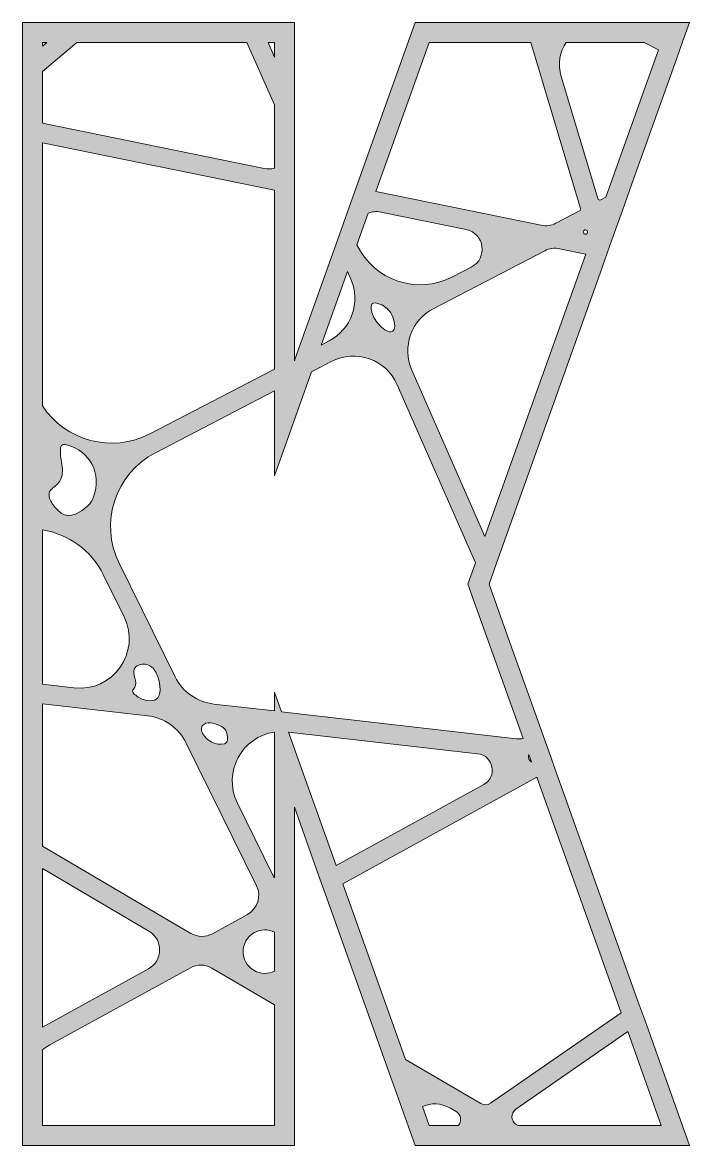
# Model space of a CAD drawing. Extents: x -1650 to 2650, y -4022 to 3022.
# Drawn here: x 918.3 to 1181.7, y 378.2 to 821.8 of the extents above; entities that cross this region are included whole.
import ezdxf

# ---------------------------------------------------------------- set-up
doc = ezdxf.new("R2010")
doc.units = 0
doc.header["$MEASUREMENT"] = 0
doc.layers.add('Layer 1', color=7, linetype='Continuous')

msp = doc.modelspace()

# ---------------------------------------------------------------- hatches: boundary and pattern name
at = {"layer": 'Layer 1', "true_color": 0xe6e7e8}
h = msp.add_hatch(color=254, dxfattribs=at)
h.dxf.hatch_style = 2
h.paths.add_polyline_path([(1161.36, 435.29), (1128.42, 527.5), (1126.9, 531.77), (1124.69, 537.94), (1122.44, 544.27), (1110.14, 578.69), (1102.53, 600), (1105.48, 608.26), (1146.38, 722.77), (1151.07, 735.93), (1155.21, 747.5), (1158.97, 758.02), (1176.54, 807.22), (1179.12, 814.46), (1181.73, 821.75), (1165.17, 821.75), (1131.25, 821.75), (1123.15, 821.75), (1116.71, 821.75), (1073.37, 821.75), (1050.11, 756.62), (1042.02, 733.96), (1025.98, 689.06), (1025.65, 688.14), (1025.65, 688.89), (1025.65, 753.87), (1025.65, 790.2), (1025.65, 821.75), (1011.81, 821.75), (1003.5, 821.75), (948.92, 821.75), (937.17, 821.75), (918.27, 821.75), (918.27, 805.68), (918.27, 795.69), (918.27, 783.66), (918.27, 775.89), (918.27, 685.69), (918.27, 668.44), (918.27, 640.98), (918.27, 621.73), (918.27, 561.28), (918.27, 553.62), (918.27, 501.09), (918.27, 492.26), (918.27, 420.72), (918.27, 406.99), (918.27, 381.71), (918.27, 378.25), (920.46, 378.25), (1025.65, 378.25), (1025.65, 429.21), (1025.65, 480.48), (1025.65, 511.86), (1035.25, 484.98), (1037.85, 477.73), (1059.01, 418.46), (1062.48, 408.75), (1066.15, 398.49), (1070.09, 387.44), (1073.37, 378.25), (1079.08, 378.25), (1092.45, 378.25), (1112.47, 378.25), (1127.5, 378.25), (1181.73, 378.25), (1164.01, 427.87)])
edge = h.paths.add_edge_path()
edge.add_spline(control_points=[(1118.1, 532.08), (1118.12, 532.29), (1118.16, 532.49), (1118.23, 532.67), (1118.23, 532.67), (1119.28, 529.75), (1119.28, 529.75), (1119.21, 529.79), (1119.15, 529.84), (1119.08, 529.89), (1118.44, 530.42), (1118.03, 531.25), (1118.1, 532.08)], knot_values=[0, 0, 0, 0, 1, 1, 1, 2, 2, 2, 3, 3, 3, 4, 4, 4, 4], degree=3, periodic=1)
edge = h.paths.add_edge_path()
edge.add_spline(control_points=[(1115.99, 538.96), (1115.17, 538.81), (1114.31, 538.78), (1113.41, 538.88), (1113.41, 538.88), (1020.54, 549.54), (1020.54, 549.54), (1020.54, 549.54), (1017.8, 557.23), (1017.8, 557.23), (1017.8, 557.23), (1017.8, 549.86), (1017.8, 549.86), (1017.8, 549.86), (993.87, 552.61), (993.87, 552.61), (987.26, 553.36), (981.48, 557.43), (978.54, 563.4), (978.54, 563.4), (956.44, 608.23), (956.44, 608.23), (948.55, 624.25), (954.92, 643.64), (970.78, 651.86), (970.78, 651.86), (1017.8, 676.24), (1017.8, 676.24), (1017.8, 676.24), (1017.8, 642.78), (1017.8, 642.78), (1017.8, 642.78), (1032.46, 683.85), (1032.46, 683.85), (1032.46, 683.85), (1040.22, 687.87), (1040.22, 687.87), (1049.93, 692.91), (1061.88, 688.69), (1066.28, 678.67), (1066.28, 678.67), (1097.15, 608.3), (1097.15, 608.3), (1097.15, 608.3), (1094.19, 600), (1094.19, 600), (1094.19, 600), (1115.99, 538.96), (1115.99, 538.96)], knot_values=[0, 0, 0, 0, 1, 1, 1, 2, 2, 2, 3, 3, 3, 4, 4, 4, 5, 5, 5, 6, 6, 6, 7, 7, 7, 8, 8, 8, 9, 9, 9, 10, 10, 10, 11, 11, 11, 12, 12, 12, 13, 13, 13, 14, 14, 14, 15, 15, 15, 16, 16, 16, 16], degree=3, periodic=1)
edge = h.paths.add_edge_path()
edge.add_spline(control_points=[(1017.8, 484.03), (1017.52, 484.4), (1017.29, 484.8), (1017.07, 485.22), (1017.07, 485.22), (1003.14, 513.5), (1003.14, 513.5), (997.08, 525.8), (1005.18, 539.72), (1017.8, 541.54), (1017.8, 541.54), (1017.8, 484.03), (1017.8, 484.03)], knot_values=[0, 0, 0, 0, 1, 1, 1, 2, 2, 2, 3, 3, 3, 4, 4, 4, 4], degree=3, periodic=1)
edge = h.paths.add_edge_path()
edge.add_spline(control_points=[(1017.8, 462.52), (1017.8, 462.52), (1017.8, 447.12), (1017.8, 447.12), (1015.41, 445.92), (1012.45, 445.8), (1009.65, 447.44), (1006.82, 449.1), (1005.41, 451.96), (1005.41, 454.83), (1005.41, 457.78), (1006.91, 460.72), (1009.86, 462.35), (1012.42, 463.76), (1015.38, 463.72), (1017.8, 462.52)], knot_values=[0, 0, 0, 0, 1, 1, 1, 2, 2, 2, 3, 3, 3, 4, 4, 4, 5, 5, 5, 5], degree=3, periodic=1)
edge = h.paths.add_edge_path()
edge.add_spline(control_points=[(998.08, 536.9), (994.75, 536.19), (991.04, 537.91), (989.43, 540.92), (989.08, 541.59), (988.81, 542.35), (988.96, 543.1), (989.18, 544.31), (990.43, 545.11), (991.66, 545.21), (992.88, 545.32), (994.09, 544.9), (995.23, 544.46), (996.32, 544.04), (997.47, 543.58), (998.2, 542.67), (999.12, 541.54), (1000.17, 537.35), (998.08, 536.9)], knot_values=[0, 0, 0, 0, 1, 1, 1, 2, 2, 2, 3, 3, 3, 4, 4, 4, 5, 5, 5, 6, 6, 6, 6], degree=3, periodic=1)
edge = h.paths.add_edge_path()
edge.add_spline(control_points=[(962.55, 566.66), (962.94, 567.37), (963.67, 567.85), (964.43, 568.11), (965.89, 568.61), (967.57, 568.4), (968.86, 567.55), (970.29, 566.6), (971.14, 564.99), (971.74, 563.37), (973.34, 559.02), (973.47, 552.24), (966.72, 554.16), (965.19, 554.6), (963.74, 555.37), (962.53, 556.42), (962.15, 556.75), (961.76, 557.17), (961.76, 557.69), (961.76, 558.29), (962.3, 558.73), (962.62, 559.24), (963.96, 561.41), (961.34, 564.42), (962.55, 566.66)], knot_values=[0, 0, 0, 0, 1, 1, 1, 2, 2, 2, 3, 3, 3, 4, 4, 4, 5, 5, 5, 6, 6, 6, 7, 7, 7, 8, 8, 8, 8], degree=3, periodic=1)
edge = h.paths.add_edge_path()
edge.add_spline(control_points=[(1054.83, 746.47), (1056.32, 747.05), (1058.01, 747.23), (1059.78, 746.87), (1059.78, 746.87), (1093.49, 739.97), (1093.49, 739.97), (1100.82, 738.46), (1102.19, 728.58), (1095.54, 725.13), (1095.54, 725.13), (1088.12, 721.28), (1088.12, 721.28), (1074.17, 714.06), (1057.07, 719.86), (1050.35, 733.93), (1050.35, 733.93), (1054.83, 746.47), (1054.83, 746.47)], knot_values=[0, 0, 0, 0, 1, 1, 1, 2, 2, 2, 3, 3, 3, 4, 4, 4, 5, 5, 5, 6, 6, 6, 6], degree=3, periodic=1)
edge = h.paths.add_edge_path()
edge.add_spline(control_points=[(1063.64, 699.58), (1062.82, 699.53), (1062.06, 699.96), (1061.4, 700.43), (1059.64, 701.67), (1058.16, 703.31), (1057.1, 705.19), (1056.14, 706.88), (1055.54, 709.01), (1056.38, 710.78), (1057.09, 711.13), (1057.93, 711.01), (1058.68, 710.79), (1060.72, 710.18), (1062.54, 708.84), (1063.7, 707.06), (1064.62, 705.66), (1066.82, 699.8), (1063.64, 699.58)], knot_values=[0, 0, 0, 0, 1, 1, 1, 2, 2, 2, 3, 3, 3, 4, 4, 4, 5, 5, 5, 6, 6, 6, 6], degree=3, periodic=1)
edge = h.paths.add_edge_path()
edge.add_spline(control_points=[(1100.88, 618.75), (1100.88, 618.75), (1072.05, 684.44), (1072.05, 684.44), (1068.05, 693.57), (1071.82, 704.26), (1080.68, 708.86), (1080.68, 708.86), (1124.53, 731.59), (1124.53, 731.59), (1126.33, 732.53), (1128.38, 732.81), (1130.36, 732.4), (1130.36, 732.4), (1140.71, 730.28), (1140.71, 730.28), (1140.71, 730.28), (1100.88, 618.75), (1100.88, 618.75)], knot_values=[0, 0, 0, 0, 1, 1, 1, 2, 2, 2, 3, 3, 3, 4, 4, 4, 5, 5, 5, 6, 6, 6, 6], degree=3, periodic=1)
edge = h.paths.add_edge_path()
edge.add_spline(control_points=[(1140.44, 738.11), (1140, 738.2), (1139.75, 738.58), (1139.75, 738.96), (1139.75, 739.27), (1139.9, 739.57), (1140.22, 739.73), (1140.34, 739.79), (1140.48, 739.83), (1140.62, 739.83), (1140.99, 739.83), (1141.33, 739.59), (1141.45, 739.21), (1141.64, 738.58), (1141.09, 737.97), (1140.44, 738.11)], knot_values=[0, 0, 0, 0, 1, 1, 1, 2, 2, 2, 3, 3, 3, 4, 4, 4, 5, 5, 5, 5], degree=3, periodic=1)
edge = h.paths.add_edge_path()
edge.add_spline(control_points=[(1163.77, 813.9), (1163.77, 813.9), (1169.51, 810.9), (1169.51, 810.9), (1169.51, 810.9), (1148.73, 752.71), (1148.73, 752.71), (1148.73, 752.71), (1146.74, 751.68), (1146.74, 751.68), (1146.25, 751.43), (1145.66, 751.68), (1145.5, 752.2), (1145.5, 752.2), (1131.04, 800.45), (1131.04, 800.45), (1129.54, 805.46), (1130.54, 810.22), (1133.04, 813.9), (1133.04, 813.9), (1163.77, 813.9), (1163.77, 813.9)], knot_values=[0, 0, 0, 0, 1, 1, 1, 2, 2, 2, 3, 3, 3, 4, 4, 4, 5, 5, 5, 6, 6, 6, 7, 7, 7, 7], degree=3, periodic=1)
edge = h.paths.add_edge_path()
edge.add_spline(control_points=[(1078.91, 813.9), (1078.91, 813.9), (1119.07, 813.9), (1119.07, 813.9), (1119.07, 813.9), (1138.72, 748.32), (1138.72, 748.32), (1138.84, 747.92), (1138.66, 747.49), (1138.28, 747.3), (1138.28, 747.3), (1128.96, 742.47), (1128.96, 742.47), (1127.17, 741.53), (1125.11, 741.25), (1123.14, 741.66), (1123.14, 741.66), (1057.89, 755.03), (1057.89, 755.03), (1057.89, 755.03), (1078.91, 813.9), (1078.91, 813.9)], knot_values=[0, 0, 0, 0, 1, 1, 1, 2, 2, 2, 3, 3, 3, 4, 4, 4, 5, 5, 5, 6, 6, 6, 7, 7, 7, 7], degree=3, periodic=1)
edge = h.paths.add_edge_path()
edge.add_spline(control_points=[(1046.61, 723.47), (1046.61, 723.47), (1047.96, 720.41), (1047.96, 720.41), (1051.97, 711.27), (1048.2, 700.58), (1039.34, 695.99), (1039.34, 695.99), (1036.22, 694.37), (1036.22, 694.37), (1036.22, 694.37), (1046.61, 723.47), (1046.61, 723.47)], knot_values=[0, 0, 0, 0, 1, 1, 1, 2, 2, 2, 3, 3, 3, 4, 4, 4, 4], degree=3, periodic=1)
h.paths.add_polyline_path([(1017.8, 813.9), (1017.8, 808.11), (1015.26, 813.9)])
h.paths.add_polyline_path([(926.13, 813.9), (927.93, 813.9), (926.13, 812.36)])
edge = h.paths.add_edge_path()
edge.add_spline(control_points=[(926.13, 802.37), (926.13, 802.37), (939.68, 813.9), (939.68, 813.9), (939.68, 813.9), (1006.95, 813.9), (1006.95, 813.9), (1006.95, 813.9), (1017.8, 789.16), (1017.8, 789.16), (1017.8, 789.16), (1017.8, 764.22), (1017.8, 764.22), (1016.52, 763.87), (1015.13, 763.8), (1013.67, 764.09), (1013.67, 764.09), (926.13, 782.05), (926.13, 782.05), (926.13, 782.05), (926.13, 802.37), (926.13, 802.37)], knot_values=[0, 0, 0, 0, 1, 1, 1, 2, 2, 2, 3, 3, 3, 4, 4, 4, 5, 5, 5, 6, 6, 6, 7, 7, 7, 7], degree=3, periodic=1)
edge = h.paths.add_edge_path()
edge.add_spline(control_points=[(1017.8, 755.48), (1017.8, 755.48), (1017.8, 684.81), (1017.8, 684.81), (1017.8, 684.81), (968.6, 659.31), (968.6, 659.31), (953.52, 651.49), (935.22, 656.52), (926.13, 670.34), (926.13, 670.34), (926.13, 774.28), (926.13, 774.28), (926.13, 774.28), (1017.8, 755.48), (1017.8, 755.48)], knot_values=[0, 0, 0, 0, 1, 1, 1, 2, 2, 2, 3, 3, 3, 4, 4, 4, 5, 5, 5, 5], degree=3, periodic=1)
edge = h.paths.add_edge_path()
edge.add_spline(control_points=[(933.97, 646.4), (933.72, 648.67), (933.11, 650.92), (933.26, 653.2), (933.31, 653.87), (933.47, 654.62), (934.05, 654.96), (934.53, 655.23), (935.13, 655.13), (935.66, 655), (944.91, 652.68), (949.74, 643.33), (946.37, 634.45), (945.25, 631.52), (943.51, 630.05), (940.87, 628.45), (936.14, 625.58), (933.21, 627.31), (930.05, 631.79), (929.18, 633.02), (928.44, 634.56), (928.88, 636), (929.42, 637.72), (931.34, 638.55), (932.52, 639.91), (934.01, 641.64), (934.21, 644.13), (933.97, 646.4)], knot_values=[0, 0, 0, 0, 1, 1, 1, 2, 2, 2, 3, 3, 3, 4, 4, 4, 5, 5, 5, 6, 6, 6, 7, 7, 7, 8, 8, 8, 9, 9, 9, 9], degree=3, periodic=1)
edge = h.paths.add_edge_path()
edge.add_spline(control_points=[(926.13, 621.4), (936.22, 619.75), (945.41, 613.41), (950.29, 603.52), (950.29, 603.52), (958.39, 587.06), (958.39, 587.06), (965.24, 573.16), (953.99, 557.18), (938.6, 558.95), (938.6, 558.95), (926.13, 560.38), (926.13, 560.38), (926.13, 560.38), (926.13, 621.4), (926.13, 621.4)], knot_values=[0, 0, 0, 0, 1, 1, 1, 2, 2, 2, 3, 3, 3, 4, 4, 4, 5, 5, 5, 5], degree=3, periodic=1)
edge = h.paths.add_edge_path()
edge.add_spline(control_points=[(926.13, 552.72), (926.13, 552.72), (967.66, 547.95), (967.66, 547.95), (974.27, 547.19), (980.05, 543.12), (982.99, 537.15), (982.99, 537.15), (1010.73, 480.87), (1010.73, 480.87), (1012.76, 476.75), (1011.19, 471.76), (1007.17, 469.55), (1007.17, 469.55), (993.26, 461.91), (993.26, 461.91), (990.61, 460.46), (987.39, 460.5), (984.78, 462.04), (984.78, 462.04), (926.13, 496.48), (926.13, 496.48), (926.13, 496.48), (926.13, 552.72), (926.13, 552.72)], knot_values=[0, 0, 0, 0, 1, 1, 1, 2, 2, 2, 3, 3, 3, 4, 4, 4, 5, 5, 5, 6, 6, 6, 7, 7, 7, 8, 8, 8, 8], degree=3, periodic=1)
edge = h.paths.add_edge_path()
edge.add_spline(control_points=[(926.13, 487.65), (926.13, 487.65), (968.2, 462.95), (968.2, 462.95), (973.94, 459.58), (973.82, 451.23), (967.99, 448.03), (967.99, 448.03), (926.13, 425.03), (926.13, 425.03), (926.13, 425.03), (926.13, 487.65), (926.13, 487.65)], knot_values=[0, 0, 0, 0, 1, 1, 1, 2, 2, 2, 3, 3, 3, 4, 4, 4, 4], degree=3, periodic=1)
edge = h.paths.add_edge_path()
edge.add_spline(control_points=[(1017.8, 386.1), (1017.8, 386.1), (926.13, 386.1), (926.13, 386.1), (926.13, 386.1), (926.13, 416.08), (926.13, 416.08), (927.06, 416.78), (928.06, 417.4), (929.11, 417.99), (929.11, 417.99), (984.59, 448.47), (984.59, 448.47), (987.24, 449.92), (990.46, 449.87), (993.06, 448.35), (993.06, 448.35), (1017.8, 433.83), (1017.8, 433.83), (1017.8, 433.83), (1017.8, 386.1), (1017.8, 386.1)], knot_values=[0, 0, 0, 0, 1, 1, 1, 2, 2, 2, 3, 3, 3, 4, 4, 4, 5, 5, 5, 6, 6, 6, 7, 7, 7, 7], degree=3, periodic=1)
edge = h.paths.add_edge_path()
edge.add_spline(control_points=[(1023.39, 541.55), (1023.39, 541.55), (1098.04, 532.99), (1098.04, 532.99), (1104.35, 532.27), (1106.01, 523.86), (1100.44, 520.79), (1100.44, 520.79), (1042.23, 488.81), (1042.23, 488.81), (1042.23, 488.81), (1023.39, 541.55), (1023.39, 541.55)], knot_values=[0, 0, 0, 0, 1, 1, 1, 2, 2, 2, 3, 3, 3, 4, 4, 4, 4], degree=3, periodic=1)
edge = h.paths.add_edge_path()
edge.add_spline(control_points=[(1044.82, 481.56), (1044.82, 481.56), (1121.45, 523.66), (1121.45, 523.66), (1121.45, 523.66), (1154.67, 430.66), (1154.67, 430.66), (1154.67, 430.66), (1103.15, 394.93), (1103.15, 394.93), (1102.01, 394.14), (1100.52, 394.09), (1099.32, 394.79), (1099.32, 394.79), (1069.57, 412.26), (1069.57, 412.26), (1069.57, 412.26), (1044.82, 481.56), (1044.82, 481.56)], knot_values=[0, 0, 0, 0, 1, 1, 1, 2, 2, 2, 3, 3, 3, 4, 4, 4, 5, 5, 5, 6, 6, 6, 6], degree=3, periodic=1)
edge = h.paths.add_edge_path()
edge.add_spline(control_points=[(1078.91, 386.1), (1078.91, 386.1), (1076.23, 393.61), (1076.23, 393.61), (1079.53, 395.14), (1083.55, 395.22), (1087.37, 392.99), (1087.37, 392.99), (1089.59, 391.68), (1089.59, 391.68), (1091.64, 390.47), (1091.91, 387.69), (1090.3, 386.1), (1090.3, 386.1), (1078.91, 386.1), (1078.91, 386.1)], knot_values=[0, 0, 0, 0, 1, 1, 1, 2, 2, 2, 3, 3, 3, 4, 4, 4, 5, 5, 5, 5], degree=3, periodic=1)
edge = h.paths.add_edge_path()
edge.add_spline(control_points=[(1170.58, 386.1), (1170.58, 386.1), (1114.11, 386.1), (1114.11, 386.1), (1114.11, 386.1), (1113.32, 386.57), (1113.32, 386.57), (1111.08, 387.89), (1110.96, 391.08), (1113.1, 392.56), (1113.1, 392.56), (1157.32, 423.23), (1157.32, 423.23), (1157.32, 423.23), (1170.58, 386.1), (1170.58, 386.1)], knot_values=[0, 0, 0, 0, 1, 1, 1, 2, 2, 2, 3, 3, 3, 4, 4, 4, 5, 5, 5, 5], degree=3, periodic=1)

# ---------------------------------------------------------------- linework, layer by layer
at = {"layer": 'Layer 1', "lineweight": 0}
for points in [[(1161.36, 435.29), (1128.42, 527.5), (1126.9, 531.77), (1124.69, 537.94), (1122.44, 544.27), (1110.14, 578.69), (1102.53, 600), (1105.48, 608.26), (1146.38, 722.77), (1151.07, 735.93), (1155.21, 747.5), (1158.97, 758.02), (1176.54, 807.22), (1179.12, 814.46), (1181.73, 821.75), (1165.17, 821.75), (1131.25, 821.75), (1123.15, 821.75), (1116.71, 821.75), (1073.37, 821.75), (1050.11, 756.62), (1042.02, 733.96), (1025.98, 689.06), (1025.65, 688.14), (1025.65, 688.89), (1025.65, 753.87), (1025.65, 790.2), (1025.65, 821.75), (1011.81, 821.75), (1003.5, 821.75), (948.92, 821.75), (937.17, 821.75), (918.27, 821.75), (918.27, 805.68), (918.27, 795.69), (918.27, 783.66), (918.27, 775.89), (918.27, 685.69), (918.27, 668.44), (918.27, 640.98), (918.27, 621.73), (918.27, 561.28), (918.27, 553.62), (918.27, 501.09), (918.27, 492.26), (918.27, 420.72), (918.27, 406.99), (918.27, 381.71), (918.27, 378.25), (920.46, 378.25), (1025.65, 378.25), (1025.65, 429.21), (1025.65, 480.48), (1025.65, 511.86), (1035.25, 484.98), (1037.85, 477.73), (1059.01, 418.46), (1062.48, 408.75), (1066.15, 398.49), (1070.09, 387.44), (1073.37, 378.25), (1079.08, 378.25), (1092.45, 378.25), (1112.47, 378.25), (1127.5, 378.25), (1181.73, 378.25), (1164.01, 427.87), (1161.36, 435.29)], [(926.13, 813.9), (927.93, 813.9), (926.13, 812.36), (926.13, 813.9)], [(1017.8, 813.9), (1017.8, 808.11), (1015.26, 813.9), (1017.8, 813.9)]]:
    msp.add_lwpolyline(points, dxfattribs=at)
for points, knots in [([(926.13, 802.37), (926.13, 802.37), (939.68, 813.9), (939.68, 813.9), (939.68, 813.9), (1006.95, 813.9), (1006.95, 813.9), (1006.95, 813.9), (1017.8, 789.16), (1017.8, 789.16), (1017.8, 789.16), (1017.8, 764.22), (1017.8, 764.22), (1016.52, 763.87), (1015.13, 763.8), (1013.67, 764.09), (1013.67, 764.09), (926.13, 782.05), (926.13, 782.05), (926.13, 782.05), (926.13, 802.37), (926.13, 802.37)], [0, 0, 0, 0, 1, 1, 1, 2, 2, 2, 3, 3, 3, 4, 4, 4, 5, 5, 5, 6, 6, 6, 7, 7, 7, 7]), ([(1078.91, 813.9), (1078.91, 813.9), (1119.07, 813.9), (1119.07, 813.9), (1119.07, 813.9), (1138.72, 748.32), (1138.72, 748.32), (1138.84, 747.92), (1138.66, 747.49), (1138.28, 747.3), (1138.28, 747.3), (1128.96, 742.47), (1128.96, 742.47), (1127.17, 741.53), (1125.11, 741.25), (1123.14, 741.66), (1123.14, 741.66), (1057.89, 755.03), (1057.89, 755.03), (1057.89, 755.03), (1078.91, 813.9), (1078.91, 813.9)], [0, 0, 0, 0, 1, 1, 1, 2, 2, 2, 3, 3, 3, 4, 4, 4, 5, 5, 5, 6, 6, 6, 7, 7, 7, 7]), ([(1163.77, 813.9), (1163.77, 813.9), (1169.51, 810.9), (1169.51, 810.9), (1169.51, 810.9), (1148.73, 752.71), (1148.73, 752.71), (1148.73, 752.71), (1146.74, 751.68), (1146.74, 751.68), (1146.25, 751.43), (1145.66, 751.68), (1145.5, 752.2), (1145.5, 752.2), (1131.04, 800.45), (1131.04, 800.45), (1129.54, 805.46), (1130.54, 810.22), (1133.04, 813.9), (1133.04, 813.9), (1163.77, 813.9), (1163.77, 813.9)], [0, 0, 0, 0, 1, 1, 1, 2, 2, 2, 3, 3, 3, 4, 4, 4, 5, 5, 5, 6, 6, 6, 7, 7, 7, 7]), ([(1017.8, 755.48), (1017.8, 755.48), (1017.8, 684.81), (1017.8, 684.81), (1017.8, 684.81), (968.6, 659.31), (968.6, 659.31), (953.52, 651.49), (935.22, 656.52), (926.13, 670.34), (926.13, 670.34), (926.13, 774.28), (926.13, 774.28), (926.13, 774.28), (1017.8, 755.48), (1017.8, 755.48)], [0, 0, 0, 0, 1, 1, 1, 2, 2, 2, 3, 3, 3, 4, 4, 4, 5, 5, 5, 5]), ([(1054.83, 746.47), (1056.32, 747.05), (1058.01, 747.23), (1059.78, 746.87), (1059.78, 746.87), (1093.49, 739.97), (1093.49, 739.97), (1100.82, 738.46), (1102.19, 728.58), (1095.54, 725.13), (1095.54, 725.13), (1088.12, 721.28), (1088.12, 721.28), (1074.17, 714.06), (1057.07, 719.86), (1050.35, 733.93), (1050.35, 733.93), (1054.83, 746.47), (1054.83, 746.47)], [0, 0, 0, 0, 1, 1, 1, 2, 2, 2, 3, 3, 3, 4, 4, 4, 5, 5, 5, 6, 6, 6, 6]), ([(1140.44, 738.11), (1140, 738.2), (1139.75, 738.58), (1139.75, 738.96), (1139.75, 739.27), (1139.9, 739.57), (1140.22, 739.73), (1140.34, 739.79), (1140.48, 739.83), (1140.62, 739.83), (1140.99, 739.83), (1141.33, 739.59), (1141.45, 739.21), (1141.64, 738.58), (1141.09, 737.97), (1140.44, 738.11)], [0, 0, 0, 0, 1, 1, 1, 2, 2, 2, 3, 3, 3, 4, 4, 4, 5, 5, 5, 5]), ([(1100.88, 618.75), (1100.88, 618.75), (1072.05, 684.44), (1072.05, 684.44), (1068.05, 693.57), (1071.82, 704.26), (1080.68, 708.86), (1080.68, 708.86), (1124.53, 731.59), (1124.53, 731.59), (1126.33, 732.53), (1128.38, 732.81), (1130.36, 732.4), (1130.36, 732.4), (1140.71, 730.28), (1140.71, 730.28), (1140.71, 730.28), (1100.88, 618.75), (1100.88, 618.75)], [0, 0, 0, 0, 1, 1, 1, 2, 2, 2, 3, 3, 3, 4, 4, 4, 5, 5, 5, 6, 6, 6, 6]), ([(1046.61, 723.47), (1046.61, 723.47), (1047.96, 720.41), (1047.96, 720.41), (1051.97, 711.27), (1048.2, 700.58), (1039.34, 695.99), (1039.34, 695.99), (1036.22, 694.37), (1036.22, 694.37), (1036.22, 694.37), (1046.61, 723.47), (1046.61, 723.47)], [0, 0, 0, 0, 1, 1, 1, 2, 2, 2, 3, 3, 3, 4, 4, 4, 4]), ([(1063.64, 699.58), (1062.82, 699.53), (1062.06, 699.96), (1061.4, 700.43), (1059.64, 701.67), (1058.16, 703.31), (1057.1, 705.19), (1056.14, 706.88), (1055.54, 709.01), (1056.38, 710.78), (1057.09, 711.13), (1057.93, 711.01), (1058.68, 710.79), (1060.72, 710.18), (1062.54, 708.84), (1063.7, 707.06), (1064.62, 705.66), (1066.82, 699.8), (1063.64, 699.58)], [0, 0, 0, 0, 1, 1, 1, 2, 2, 2, 3, 3, 3, 4, 4, 4, 5, 5, 5, 6, 6, 6, 6]), ([(1115.99, 538.96), (1115.17, 538.81), (1114.31, 538.78), (1113.41, 538.88), (1113.41, 538.88), (1020.54, 549.54), (1020.54, 549.54), (1020.54, 549.54), (1017.8, 557.23), (1017.8, 557.23), (1017.8, 557.23), (1017.8, 549.86), (1017.8, 549.86), (1017.8, 549.86), (993.87, 552.61), (993.87, 552.61), (987.26, 553.36), (981.48, 557.43), (978.54, 563.4), (978.54, 563.4), (956.44, 608.23), (956.44, 608.23), (948.55, 624.25), (954.92, 643.64), (970.78, 651.86), (970.78, 651.86), (1017.8, 676.24), (1017.8, 676.24), (1017.8, 676.24), (1017.8, 642.78), (1017.8, 642.78), (1017.8, 642.78), (1032.46, 683.85), (1032.46, 683.85), (1032.46, 683.85), (1040.22, 687.87), (1040.22, 687.87), (1049.93, 692.91), (1061.88, 688.69), (1066.28, 678.67), (1066.28, 678.67), (1097.15, 608.3), (1097.15, 608.3), (1097.15, 608.3), (1094.19, 600), (1094.19, 600), (1094.19, 600), (1115.99, 538.96), (1115.99, 538.96)], [0, 0, 0, 0, 1, 1, 1, 2, 2, 2, 3, 3, 3, 4, 4, 4, 5, 5, 5, 6, 6, 6, 7, 7, 7, 8, 8, 8, 9, 9, 9, 10, 10, 10, 11, 11, 11, 12, 12, 12, 13, 13, 13, 14, 14, 14, 15, 15, 15, 16, 16, 16, 16]), ([(933.97, 646.4), (933.72, 648.67), (933.11, 650.92), (933.26, 653.2), (933.31, 653.87), (933.47, 654.62), (934.05, 654.96), (934.53, 655.23), (935.13, 655.13), (935.66, 655), (944.91, 652.68), (949.74, 643.33), (946.37, 634.45), (945.25, 631.52), (943.51, 630.05), (940.87, 628.45), (936.14, 625.58), (933.21, 627.31), (930.05, 631.79), (929.18, 633.02), (928.44, 634.56), (928.88, 636), (929.42, 637.72), (931.34, 638.55), (932.52, 639.91), (934.01, 641.64), (934.21, 644.13), (933.97, 646.4)], [0, 0, 0, 0, 1, 1, 1, 2, 2, 2, 3, 3, 3, 4, 4, 4, 5, 5, 5, 6, 6, 6, 7, 7, 7, 8, 8, 8, 9, 9, 9, 9]), ([(926.13, 621.4), (936.22, 619.75), (945.41, 613.41), (950.29, 603.52), (950.29, 603.52), (958.39, 587.06), (958.39, 587.06), (965.24, 573.16), (953.99, 557.18), (938.6, 558.95), (938.6, 558.95), (926.13, 560.38), (926.13, 560.38), (926.13, 560.38), (926.13, 621.4), (926.13, 621.4)], [0, 0, 0, 0, 1, 1, 1, 2, 2, 2, 3, 3, 3, 4, 4, 4, 5, 5, 5, 5]), ([(962.55, 566.66), (962.94, 567.37), (963.67, 567.85), (964.43, 568.11), (965.89, 568.61), (967.57, 568.4), (968.86, 567.55), (970.29, 566.6), (971.14, 564.99), (971.74, 563.37), (973.34, 559.02), (973.47, 552.24), (966.72, 554.16), (965.19, 554.6), (963.74, 555.37), (962.53, 556.42), (962.15, 556.75), (961.76, 557.17), (961.76, 557.69), (961.76, 558.29), (962.3, 558.73), (962.62, 559.24), (963.96, 561.41), (961.34, 564.42), (962.55, 566.66)], [0, 0, 0, 0, 1, 1, 1, 2, 2, 2, 3, 3, 3, 4, 4, 4, 5, 5, 5, 6, 6, 6, 7, 7, 7, 8, 8, 8, 8]), ([(926.13, 552.72), (926.13, 552.72), (967.66, 547.95), (967.66, 547.95), (974.27, 547.19), (980.05, 543.12), (982.99, 537.15), (982.99, 537.15), (1010.73, 480.87), (1010.73, 480.87), (1012.76, 476.75), (1011.19, 471.76), (1007.17, 469.55), (1007.17, 469.55), (993.26, 461.91), (993.26, 461.91), (990.61, 460.46), (987.39, 460.5), (984.78, 462.04), (984.78, 462.04), (926.13, 496.48), (926.13, 496.48), (926.13, 496.48), (926.13, 552.72), (926.13, 552.72)], [0, 0, 0, 0, 1, 1, 1, 2, 2, 2, 3, 3, 3, 4, 4, 4, 5, 5, 5, 6, 6, 6, 7, 7, 7, 8, 8, 8, 8]), ([(998.08, 536.9), (994.75, 536.19), (991.04, 537.91), (989.43, 540.92), (989.08, 541.59), (988.81, 542.35), (988.96, 543.1), (989.18, 544.31), (990.43, 545.11), (991.66, 545.21), (992.88, 545.32), (994.09, 544.9), (995.23, 544.46), (996.32, 544.04), (997.47, 543.58), (998.2, 542.67), (999.12, 541.54), (1000.17, 537.35), (998.08, 536.9)], [0, 0, 0, 0, 1, 1, 1, 2, 2, 2, 3, 3, 3, 4, 4, 4, 5, 5, 5, 6, 6, 6, 6]), ([(1017.8, 484.03), (1017.52, 484.4), (1017.29, 484.8), (1017.07, 485.22), (1017.07, 485.22), (1003.14, 513.5), (1003.14, 513.5), (997.08, 525.8), (1005.18, 539.72), (1017.8, 541.54), (1017.8, 541.54), (1017.8, 484.03), (1017.8, 484.03)], [0, 0, 0, 0, 1, 1, 1, 2, 2, 2, 3, 3, 3, 4, 4, 4, 4]), ([(1023.39, 541.55), (1023.39, 541.55), (1098.04, 532.99), (1098.04, 532.99), (1104.35, 532.27), (1106.01, 523.86), (1100.44, 520.79), (1100.44, 520.79), (1042.23, 488.81), (1042.23, 488.81), (1042.23, 488.81), (1023.39, 541.55), (1023.39, 541.55)], [0, 0, 0, 0, 1, 1, 1, 2, 2, 2, 3, 3, 3, 4, 4, 4, 4]), ([(1118.1, 532.08), (1118.12, 532.29), (1118.16, 532.49), (1118.23, 532.67), (1118.23, 532.67), (1119.28, 529.75), (1119.28, 529.75), (1119.21, 529.79), (1119.15, 529.84), (1119.08, 529.89), (1118.44, 530.42), (1118.03, 531.25), (1118.1, 532.08)], [0, 0, 0, 0, 1, 1, 1, 2, 2, 2, 3, 3, 3, 4, 4, 4, 4]), ([(1044.82, 481.56), (1044.82, 481.56), (1121.45, 523.66), (1121.45, 523.66), (1121.45, 523.66), (1154.67, 430.66), (1154.67, 430.66), (1154.67, 430.66), (1103.15, 394.93), (1103.15, 394.93), (1102.01, 394.14), (1100.52, 394.09), (1099.32, 394.79), (1099.32, 394.79), (1069.57, 412.26), (1069.57, 412.26), (1069.57, 412.26), (1044.82, 481.56), (1044.82, 481.56)], [0, 0, 0, 0, 1, 1, 1, 2, 2, 2, 3, 3, 3, 4, 4, 4, 5, 5, 5, 6, 6, 6, 6]), ([(926.13, 487.65), (926.13, 487.65), (968.2, 462.95), (968.2, 462.95), (973.94, 459.58), (973.82, 451.23), (967.99, 448.03), (967.99, 448.03), (926.13, 425.03), (926.13, 425.03), (926.13, 425.03), (926.13, 487.65), (926.13, 487.65)], [0, 0, 0, 0, 1, 1, 1, 2, 2, 2, 3, 3, 3, 4, 4, 4, 4]), ([(1017.8, 462.52), (1017.8, 462.52), (1017.8, 447.12), (1017.8, 447.12), (1015.41, 445.92), (1012.45, 445.8), (1009.65, 447.44), (1006.82, 449.1), (1005.41, 451.96), (1005.41, 454.83), (1005.41, 457.78), (1006.91, 460.72), (1009.86, 462.35), (1012.42, 463.76), (1015.38, 463.72), (1017.8, 462.52)], [0, 0, 0, 0, 1, 1, 1, 2, 2, 2, 3, 3, 3, 4, 4, 4, 5, 5, 5, 5]), ([(1017.8, 386.1), (1017.8, 386.1), (926.13, 386.1), (926.13, 386.1), (926.13, 386.1), (926.13, 416.08), (926.13, 416.08), (927.06, 416.78), (928.06, 417.4), (929.11, 417.99), (929.11, 417.99), (984.59, 448.47), (984.59, 448.47), (987.24, 449.92), (990.46, 449.87), (993.06, 448.35), (993.06, 448.35), (1017.8, 433.83), (1017.8, 433.83), (1017.8, 433.83), (1017.8, 386.1), (1017.8, 386.1)], [0, 0, 0, 0, 1, 1, 1, 2, 2, 2, 3, 3, 3, 4, 4, 4, 5, 5, 5, 6, 6, 6, 7, 7, 7, 7]), ([(1170.58, 386.1), (1170.58, 386.1), (1114.11, 386.1), (1114.11, 386.1), (1114.11, 386.1), (1113.32, 386.57), (1113.32, 386.57), (1111.08, 387.89), (1110.96, 391.08), (1113.1, 392.56), (1113.1, 392.56), (1157.32, 423.23), (1157.32, 423.23), (1157.32, 423.23), (1170.58, 386.1), (1170.58, 386.1)], [0, 0, 0, 0, 1, 1, 1, 2, 2, 2, 3, 3, 3, 4, 4, 4, 5, 5, 5, 5]), ([(1078.91, 386.1), (1078.91, 386.1), (1076.23, 393.61), (1076.23, 393.61), (1079.53, 395.14), (1083.55, 395.22), (1087.37, 392.99), (1087.37, 392.99), (1089.59, 391.68), (1089.59, 391.68), (1091.64, 390.47), (1091.91, 387.69), (1090.3, 386.1), (1090.3, 386.1), (1078.91, 386.1), (1078.91, 386.1)], [0, 0, 0, 0, 1, 1, 1, 2, 2, 2, 3, 3, 3, 4, 4, 4, 5, 5, 5, 5])]:
    msp.add_open_spline(points, degree=3, knots=knots, dxfattribs=at)

doc.saveas('drawing.dxf')
